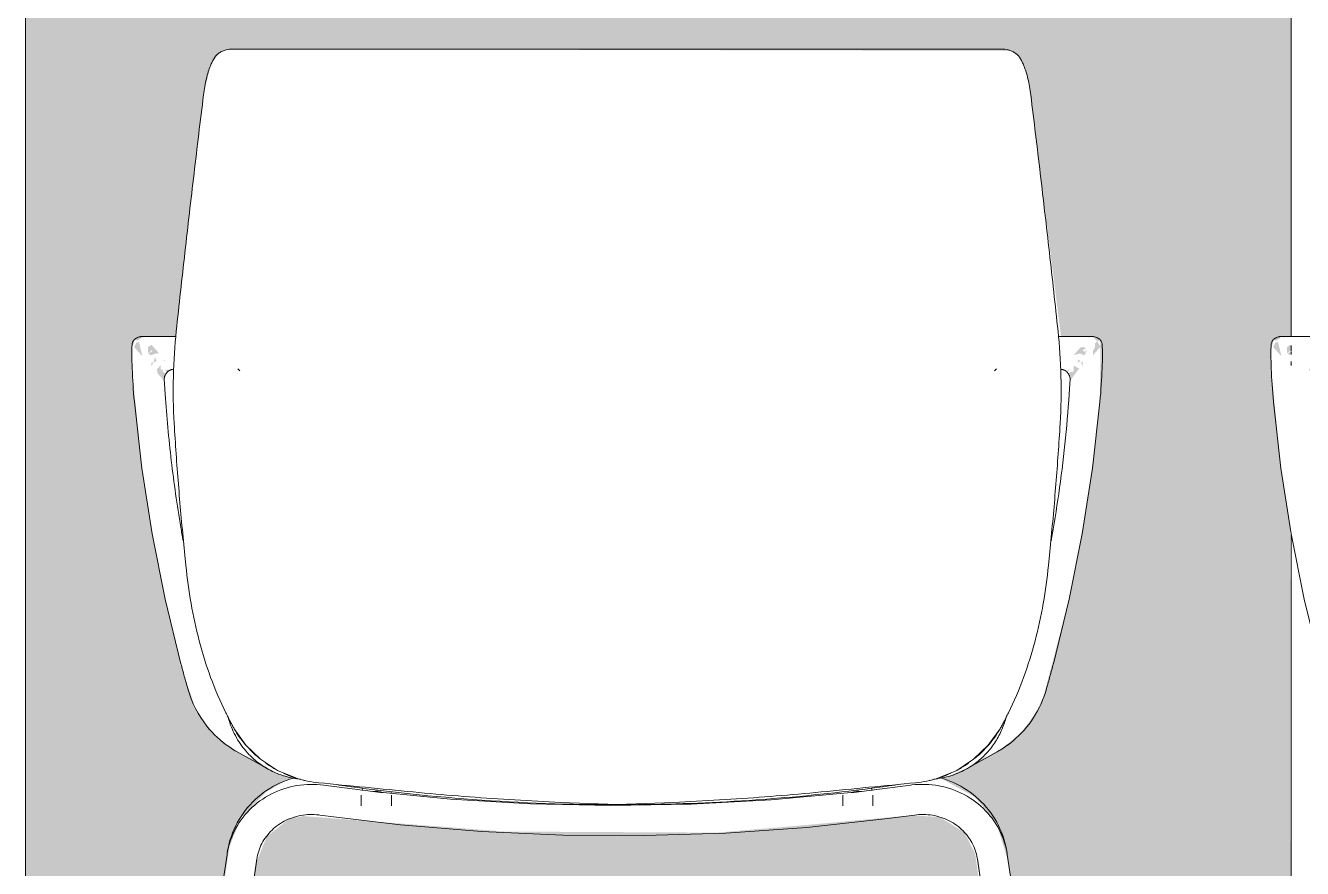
# Model space of a CAD drawing. Header units: millimetres. Extents: x -12186 to 152825, y -4386 to 9463.
# Drawn here: x 134246 to 135053, y 374 to 907 of the extents above; entities that cross this region are included whole.
import ezdxf

# ---------------------------------------------------------------- set-up
doc = ezdxf.new("R2010")
doc.units = ezdxf.units.MM
for name, color, linetype, lineweight in [('A-GLAZ-CURT', 52, 'Continuous', 5), ('A-GLAZ-CWMG', 51, 'Continuous', 5), ('I-FURN', 30, 'Continuous', 5)]:
    doc.layers.add(name, color=color, linetype=linetype, lineweight=lineweight)

# ---------------------------------------------------------------- blocks, each defined once
blk = doc.blocks.new('Coalesse_Bindu_LowBackGuestChair - FABRIC-V503-Section 4')
at = {"layer": 'I-FURN'}
for p, q in [((-25099.36, 710.42), (-25120.38, 710.42)), ((-24520.45, 710.42), (-24541.84, 710.42)), ((-25041.42, 437.08), (-25060.79, 447.93)), ((-24580.42, 447.93), (-24599.79, 437.08)), ((-24632.62, 407.98), (-24631.22, 408.15)), ((-25041.51, 395.51), (-25040.64, 396.53))]:
    blk.add_line(p, q, dxfattribs=at)
at = {"layer": 'I-FURN', "flags": 128}
for points in [[(-25025.35, 431.32), (-25027.58, 430.64), (-25029.78, 429.87), (-25031.94, 429.02), (-25034.07, 428.09), (-25036.16, 427.06), (-25038.21, 425.96), (-25040.21, 424.78), (-25042.16, 423.52), (-25044.07, 422.18), (-25045.91, 420.77), (-25047.7, 419.28), (-25049.42, 417.73), (-25051.09, 416.11), (-25052.68, 414.42), (-25054.21, 412.67), (-25055.66, 410.87), (-25057.05, 409), (-25058.35, 407.08), (-25059.58, 405.12), (-25060.72, 403.1), (-25061.79, 401.04), (-25062.77, 398.94), (-25063.66, 396.8), (-25064.47, 394.63), (-25065.19, 392.43), (-25065.82, 390.2), (-25066.35, 387.95), (-25066.8, 385.67), (-25067.09, 383.82)], [(-24574.11, 383.82), (-24574.48, 386.11), (-24574.95, 388.38), (-24575.5, 390.62), (-24576.15, 392.85), (-24576.88, 395.05), (-24577.71, 397.21), (-24578.62, 399.34), (-24579.61, 401.44), (-24580.69, 403.49), (-24581.85, 405.49), (-24583.1, 407.45), (-24584.42, 409.36), (-24585.81, 411.21), (-24587.28, 413.01), (-24588.82, 414.75), (-24590.43, 416.42), (-24592.1, 418.03), (-24593.84, 419.57), (-24595.64, 421.04), (-24597.5, 422.44), (-24599.41, 423.76), (-24601.37, 425.01), (-24603.38, 426.18), (-24605.44, 427.27), (-24607.54, 428.27), (-24609.67, 429.19), (-24611.84, 430.03), (-24614.05, 430.78), (-24616.22, 431.42)], [(-25027.23, 405.81), (-25025.92, 406.29), (-25024.67, 406.7)], [(-25010.61, 408.2), (-25009.21, 408.06), (-25008.58, 407.98)], [(-25008.58, 407.98), (-24957.53, 401.81), (-24906.26, 397.59), (-24854.86, 395.32), (-24803.4, 394.99), (-24751.96, 396.62), (-24700.64, 400.2), (-24649.51, 405.72), (-24632.62, 407.98)], [(-24615.88, 406.49), (-24614.55, 406.03), (-24613.25, 405.52)], [(-25061.6, 399.64), (-25062.56, 397.78), (-25063.45, 395.88), (-25064.26, 393.95), (-25064.98, 391.99), (-25065.63, 390), (-25066.19, 387.98), (-25066.66, 385.95), (-25067.05, 383.9)], [(-24574.01, 382.98), (-24574.36, 385.04), (-24574.8, 387.08), (-24575.32, 389.1), (-24575.92, 391.11), (-24576.61, 393.08), (-24577.38, 395.03), (-24578.24, 396.94), (-24579.17, 398.82)]]:
    blk.add_lwpolyline(points, dxfattribs=at)
at = {"layer": 'I-FURN'}
for points in [[(-25075.53, 885.95), (-25075.91, 885.32), (-25076.65, 883.95), (-25077.34, 882.41), (-25077.68, 881.6)], [(-24563.52, 881.6), (-24563.86, 882.41), (-24564.55, 883.95), (-24565.3, 885.32), (-24565.68, 885.95)], [(-24521.74, 710.32), (-24521.3, 710.38), (-24520.87, 710.42), (-24520.45, 710.42)], [(-24570.34, 454.89), (-24573.5, 452.24), (-24576.88, 449.91), (-24580.42, 447.93)]]:
    blk.add_open_spline(points, degree=3, dxfattribs=at)
for points, knots in [([(-25120.95, 710.42), (-25121.2, 710.41), (-25121.62, 710.38), (-25122.23, 710.29), (-25122.93, 710.13), (-25123.9, 709.8), (-25124.84, 709.27), (-25125.59, 708.65), (-25126.09, 708.12), (-25126.53, 707.51), (-25127, 706.59), (-25127.17, 705.79), (-25127.22, 705.21)], [-0.8571429, -0.8571429, -0.8571429, -0.8571429, -0.7857143, -0.7321429, -0.6785714, -0.5714286, -0.4285714, -0.3571429, -0.2857143, -0.2142857, -0.1428571, 0, 0, 0, 0]), ([(-24520.25, 710.42), (-24519.76, 710.4), (-24518.79, 710.29), (-24517.41, 709.86), (-24516.36, 709.27), (-24515.61, 708.65), (-24515.11, 708.12), (-24514.68, 707.51), (-24514.21, 706.59), (-24514.04, 705.79), (-24513.98, 705.21)], [0.1428571, 0.1428571, 0.1428571, 0.1428571, 0.2857143, 0.4285714, 0.5714286, 0.6428571, 0.7142857, 0.7857143, 0.8571429, 1, 1, 1, 1]), ([(-25102.78, 689.39), (-25102.66, 689.43), (-25102.41, 689.5), (-25101.88, 689.62), (-25101.45, 689.68), (-25101.15, 689.71)], [-0.1428571, -0.1428571, -0.1428571, -0.1428571, -0.1071429, -0.0714286, 0, 0, 0, 0]), ([(-24538.38, 689.38), (-24538.42, 689.39), (-24538.56, 689.44), (-24538.89, 689.53), (-24539.39, 689.63), (-24539.83, 689.69), (-24540.06, 689.71)], [0.8526786, 0.8526786, 0.8526786, 0.8526786, 0.8660714, 0.8928571, 0.9464286, 1, 1, 1, 1]), ([(-25060.78, 447.93), (-25062.47, 448.87), (-25065.94, 451.02), (-25069.21, 453.5), (-25070.87, 454.89)], [-0.7910146, -0.7910146, -0.7910146, -0.7910146, -0.7, -0.6, -0.6, -0.6, -0.6]), ([(-25034.65, 433.91), (-25034.95, 434.02), (-25036.56, 434.66), (-25039.91, 436.17), (-25042.81, 437.85), (-25044.42, 438.9)], [-0.7917461, -0.7917461, -0.7917461, -0.7917461, -0.775, -0.7, -0.6, -0.6, -0.6, -0.6]), ([(-24605.95, 434.14), (-24604.53, 434.71), (-24601.38, 436.13), (-24598.37, 437.86), (-24596.76, 438.91)], [0.2191069, 0.2191069, 0.2191069, 0.2191069, 0.3, 0.4, 0.4, 0.4, 0.4])]:
    blk.add_open_spline(points, degree=3, knots=knots, dxfattribs=at)
blk = doc.blocks.new('Coalesse_Bindu_LowBackGuestChair - FABRIC-V504-Section 4')
at = {"layer": 'I-FURN'}
for p, q in [((-24379.36, 710.42), (-24400.76, 710.42)), ((-23800.45, 710.42), (-23821.84, 710.42)), ((-24321.42, 437.08), (-24340.79, 447.93)), ((-23860.42, 447.93), (-23879.79, 437.08)), ((-23912.62, 407.98), (-23911.22, 408.15)), ((-24321.51, 395.51), (-24320.64, 396.53))]:
    blk.add_line(p, q, dxfattribs=at)
at = {"layer": 'I-FURN', "flags": 128}
for points in [[(-24305.35, 431.32), (-24307.58, 430.64), (-24309.78, 429.87), (-24311.94, 429.02), (-24314.07, 428.09), (-24316.16, 427.06), (-24318.21, 425.96), (-24320.21, 424.78), (-24322.16, 423.52), (-24324.07, 422.18), (-24325.91, 420.77), (-24327.7, 419.28), (-24329.42, 417.73), (-24331.09, 416.11), (-24332.68, 414.42), (-24334.21, 412.67), (-24335.66, 410.87), (-24337.05, 409), (-24338.35, 407.08), (-24339.58, 405.12), (-24340.72, 403.1), (-24341.79, 401.04), (-24342.77, 398.94), (-24343.66, 396.8), (-24344.47, 394.63), (-24345.19, 392.43), (-24345.82, 390.2), (-24346.35, 387.95), (-24346.8, 385.67), (-24347.09, 383.82)], [(-23854.11, 383.82), (-23854.48, 386.11), (-23854.95, 388.38), (-23855.5, 390.62), (-23856.15, 392.85), (-23856.88, 395.05), (-23857.71, 397.21), (-23858.62, 399.34), (-23859.61, 401.44), (-23860.69, 403.49), (-23861.85, 405.49), (-23863.1, 407.45), (-23864.42, 409.36), (-23865.81, 411.21), (-23867.28, 413.01), (-23868.82, 414.75), (-23870.43, 416.42), (-23872.1, 418.03), (-23873.84, 419.57), (-23875.64, 421.04), (-23877.5, 422.44), (-23879.41, 423.76), (-23881.37, 425.01), (-23883.38, 426.18), (-23885.44, 427.27), (-23887.54, 428.27), (-23889.67, 429.19), (-23891.84, 430.03), (-23894.05, 430.78), (-23896.22, 431.42)], [(-24307.23, 405.81), (-24305.92, 406.29), (-24304.67, 406.7)], [(-24290.61, 408.2), (-24289.21, 408.06), (-24288.58, 407.98)], [(-24288.58, 407.98), (-24237.53, 401.81), (-24186.26, 397.59), (-24134.86, 395.32), (-24083.4, 394.99), (-24031.96, 396.62), (-23980.64, 400.2), (-23929.51, 405.72), (-23912.62, 407.98)], [(-23895.88, 406.49), (-23894.55, 406.03), (-23893.25, 405.52)], [(-24341.6, 399.64), (-24342.56, 397.78), (-24343.45, 395.88), (-24344.26, 393.95), (-24344.98, 391.99), (-24345.63, 390), (-24346.19, 387.98), (-24346.66, 385.95), (-24347.05, 383.9)], [(-23854.01, 382.98), (-23854.36, 385.04), (-23854.8, 387.08), (-23855.32, 389.1), (-23855.92, 391.11), (-23856.61, 393.08), (-23857.38, 395.03), (-23858.24, 396.94), (-23859.17, 398.82)]]:
    blk.add_lwpolyline(points, dxfattribs=at)
at = {"layer": 'I-FURN'}
for points in [[(-24355.53, 885.95), (-24355.91, 885.32), (-24356.65, 883.95), (-24357.34, 882.41), (-24357.68, 881.6)], [(-23843.52, 881.6), (-23843.86, 882.41), (-23844.55, 883.95), (-23845.3, 885.32), (-23845.68, 885.95)], [(-24399.47, 710.32), (-24399.9, 710.38), (-24400.33, 710.42), (-24400.76, 710.42)], [(-23801.74, 710.32), (-23801.3, 710.38), (-23800.87, 710.42), (-23800.45, 710.42)], [(-24348.87, 453.28), (-24349.55, 453.8), (-24350.21, 454.34), (-24350.87, 454.89)], [(-23850.34, 454.89), (-23853.5, 452.24), (-23856.88, 449.91), (-23860.42, 447.93)], [(-23886.97, 433.75), (-23885.2, 434.41), (-23881.7, 435.94), (-23878.37, 437.86), (-23876.76, 438.91)]]:
    blk.add_open_spline(points, degree=3, dxfattribs=at)
for points, knots in [([(-24400.95, 710.42), (-24401.2, 710.41), (-24401.62, 710.38), (-24402.23, 710.29), (-24402.93, 710.13), (-24403.9, 709.8), (-24404.84, 709.27), (-24405.59, 708.65), (-24406.09, 708.12), (-24406.53, 707.51), (-24407, 706.59), (-24407.17, 705.79), (-24407.22, 705.21)], [-0.8571429, -0.8571429, -0.8571429, -0.8571429, -0.7857143, -0.7321429, -0.6785714, -0.5714286, -0.4285714, -0.3571429, -0.2857143, -0.2142857, -0.1428571, 0, 0, 0, 0]), ([(-23800.25, 710.42), (-23799.76, 710.4), (-23798.79, 710.29), (-23797.41, 709.86), (-23796.36, 709.27), (-23795.61, 708.65), (-23795.11, 708.12), (-23794.68, 707.51), (-23794.21, 706.59), (-23794.04, 705.79), (-23793.98, 705.21)], [0.1428571, 0.1428571, 0.1428571, 0.1428571, 0.2857143, 0.4285714, 0.5714286, 0.6428571, 0.7142857, 0.7857143, 0.8571429, 1, 1, 1, 1]), ([(-24382.78, 689.39), (-24382.66, 689.43), (-24382.41, 689.5), (-24381.88, 689.62), (-24381.45, 689.68), (-24381.15, 689.71)], [-0.1428571, -0.1428571, -0.1428571, -0.1428571, -0.1071429, -0.0714286, 0, 0, 0, 0]), ([(-23818.38, 689.38), (-23818.42, 689.39), (-23818.56, 689.44), (-23818.89, 689.53), (-23819.39, 689.63), (-23819.83, 689.69), (-23820.06, 689.71)], [0.8526786, 0.8526786, 0.8526786, 0.8526786, 0.8660714, 0.8928571, 0.9464286, 1, 1, 1, 1]), ([(-24340.78, 447.93), (-24342.47, 448.87), (-24344.92, 450.39), (-24347.27, 452.07), (-24348.02, 452.63)], [-0.7910146, -0.7910146, -0.7910146, -0.7910146, -0.7, -0.6562154, -0.6562154, -0.6562154, -0.6562154]), ([(-24314.22, 433.74), (-24314.66, 433.91), (-24316.42, 434.59), (-24319.91, 436.17), (-24322.81, 437.85), (-24324.42, 438.9)], [-0.8, -0.8, -0.8, -0.8, -0.775, -0.7, -0.6, -0.6, -0.6, -0.6])]:
    blk.add_open_spline(points, degree=3, knots=knots, dxfattribs=at)
blk = doc.blocks.new('Coalesse_Bindu_LowBackGuestChair - FABRIC-V513-Section 4')
at = {"layer": 'I-FURN'}
for p, q in [((-25062.78, 892.14), (-25047.26, 892.14)), ((-25004.94, 892.14), (-25047.26, 892.14)), ((-25004.94, 892.14), (-24885.68, 892.14)), ((-24755.52, 892.14), (-24885.68, 892.14)), ((-24755.52, 892.14), (-24636.27, 892.14)), ((-24593.95, 892.14), (-24636.27, 892.14)), ((-24593.95, 892.14), (-24578.43, 892.14)), ((-25099.36, 710.42), (-25120.76, 710.42)), ((-24520.45, 710.42), (-24541.84, 710.42)), ((-25060.35, 689.93), (-25059.21, 688.65)), ((-24582, 688.65), (-24580.86, 689.93)), ((-25041.42, 437.08), (-25060.79, 447.93)), ((-24580.42, 447.93), (-24599.79, 437.08)), ((-25024.32, 431.53), (-25025.95, 432.09)), ((-25020.75, 430.56), (-25023.17, 430.92)), ((-25017.72, 429.72), (-25019.63, 430.17)), ((-24621.58, 430.17), (-24623.48, 429.72)), ((-24618.03, 430.92), (-24620.45, 430.56)), ((-24615.25, 432.09), (-24616.89, 431.53)), ((-24975.05, 422.88), (-25005.94, 426.84)), ((-24982.31, 420.56), (-24982.31, 413.81)), ((-24963.26, 413.79), (-24963.26, 420.56)), ((-24677.95, 420.56), (-24677.95, 413.79)), ((-24635.26, 426.84), (-24666.16, 422.88)), ((-24658.9, 413.81), (-24658.9, 420.56)), ((-25067.19, 382.98), (-25119.51, 30)), ((-25100.26, 30), (-25048.35, 380.18)), ((-25098.16, 30), (-25048.35, 380.32)), ((-24592.85, 380.32), (-24543.04, 30)), ((-24592.85, 380.18), (-24540.95, 30)), ((-24521.69, 30), (-24574.01, 382.98))]:
    blk.add_line(p, q, dxfattribs=at)
at = {"layer": 'I-FURN', "flags": 128}
for points in [[(-25125.76, 669.07), (-25121.05, 627.28), (-25114.56, 585.72), (-25106.31, 544.48), (-25096.33, 503.62)], [(-24544.88, 503.62), (-24534.89, 544.48), (-24526.65, 585.72), (-24520.15, 627.28), (-24515.44, 669.07)], [(-25094.53, 578.92), (-25093.88, 572.28), (-25093.22, 565.65)], [(-24547.98, 565.65), (-24547.33, 572.28), (-24546.67, 578.92)], [(-25062.72, 462.47), (-25055.22, 452.06), (-25045.95, 443.2), (-25035.22, 436.17), (-25023.38, 431.23)], [(-24617.83, 431.23), (-24605.99, 436.17), (-24595.25, 443.2), (-24585.98, 452.06), (-24578.49, 462.47)], [(-25025.35, 431.32), (-25027.58, 430.64), (-25029.78, 429.87), (-25031.94, 429.02), (-25034.07, 428.09), (-25036.16, 427.06), (-25038.21, 425.96), (-25040.21, 424.78), (-25042.16, 423.52), (-25044.07, 422.18), (-25045.91, 420.77), (-25047.7, 419.28), (-25049.42, 417.73), (-25051.09, 416.11), (-25052.68, 414.42), (-25054.21, 412.67), (-25055.66, 410.87), (-25057.05, 409), (-25058.35, 407.08), (-25059.58, 405.12), (-25060.72, 403.1), (-25061.79, 401.04), (-25062.77, 398.94), (-25063.66, 396.8), (-25064.47, 394.63), (-25065.19, 392.43), (-25065.82, 390.2), (-25066.35, 387.95), (-25066.8, 385.67), (-25067.09, 383.82)], [(-24574.11, 383.82), (-24574.48, 386.11), (-24574.95, 388.38), (-24575.5, 390.62), (-24576.15, 392.85), (-24576.88, 395.05), (-24577.71, 397.21), (-24578.62, 399.34), (-24579.61, 401.44), (-24580.69, 403.49), (-24581.85, 405.49), (-24583.1, 407.45), (-24584.42, 409.36), (-24585.81, 411.21), (-24587.28, 413.01), (-24588.82, 414.75), (-24590.43, 416.42), (-24592.1, 418.03), (-24593.84, 419.57), (-24595.64, 421.04), (-24597.5, 422.44), (-24599.41, 423.76), (-24601.37, 425.01), (-24603.38, 426.18), (-24605.44, 427.27), (-24607.54, 428.27), (-24609.67, 429.19), (-24611.84, 430.03), (-24614.05, 430.78), (-24616.22, 431.42)], [(-25005.94, 426.84), (-25008.06, 427.1), (-25010.19, 427.27), (-25012.33, 427.37), (-25014.47, 427.38), (-25016.61, 427.31), (-25018.74, 427.17), (-25020.87, 426.94), (-25022.98, 426.63), (-25025.08, 426.24), (-25027.17, 425.77), (-25029.23, 425.22), (-25031.27, 424.59), (-25033.29, 423.89), (-25035.27, 423.11), (-25037.22, 422.25), (-25039.13, 421.32), (-25041.01, 420.32), (-25042.84, 419.24), (-25044.63, 418.1), (-25046.37, 416.89), (-25048.06, 415.61), (-25049.7, 414.27), (-25051.28, 412.86), (-25052.8, 411.4), (-25054.26, 409.87), (-25055.65, 408.29), (-25056.98, 406.66), (-25058.24, 404.98), (-25059.44, 403.24), (-25060.55, 401.46), (-25061.6, 399.64), (-25062.56, 397.78), (-25063.45, 395.88), (-25064.26, 393.95), (-25064.98, 391.99), (-25065.63, 390), (-25066.19, 387.98), (-25066.66, 385.95), (-25067.05, 383.9), (-25067.19, 382.98)], [(-24672.68, 422.14), (-24723.18, 417.49), (-24773.83, 414.75), (-24824.57, 413.94), (-24875.29, 415.05), (-24925.93, 418.09), (-24968.53, 422.14)], [(-24574.01, 382.98), (-24574.36, 385.04), (-24574.8, 387.08), (-24575.32, 389.1), (-24575.92, 391.11), (-24576.61, 393.08), (-24577.38, 395.03), (-24578.24, 396.94), (-24579.17, 398.82), (-24580.18, 400.66), (-24581.26, 402.46), (-24582.42, 404.21), (-24583.65, 405.92), (-24584.95, 407.57), (-24586.32, 409.18), (-24587.75, 410.73), (-24589.24, 412.22), (-24590.8, 413.65), (-24592.41, 415.02), (-24594.08, 416.33), (-24595.79, 417.57), (-24597.56, 418.74), (-24599.38, 419.85), (-24601.23, 420.88), (-24603.13, 421.85), (-24605.06, 422.73), (-24607.03, 423.55), (-24609.03, 424.29), (-24611.06, 424.95), (-24613.12, 425.53), (-24615.19, 426.04), (-24617.28, 426.46), (-24619.39, 426.81), (-24621.52, 427.07), (-24623.65, 427.26), (-24625.78, 427.36), (-24627.92, 427.38), (-24630.06, 427.33), (-24632.19, 427.19), (-24634.32, 426.97), (-24635.26, 426.84)], [(-24892.38, 417.92), (-24856.51, 415.92), (-24820.6, 414.62)], [(-24820.6, 414.62), (-24784.7, 415.92), (-24748.83, 417.92)], [(-25048.35, 380.18), (-25048.13, 381.45), (-25047.87, 382.71), (-25047.54, 383.97), (-25047.17, 385.2), (-25046.74, 386.43), (-25046.26, 387.64), (-25045.73, 388.83), (-25045.15, 390), (-25044.52, 391.16), (-25043.84, 392.28), (-25043.11, 393.39), (-25042.33, 394.46), (-25041.51, 395.51), (-25040.64, 396.53), (-25039.73, 397.52), (-25038.77, 398.47), (-25037.78, 399.39), (-25036.74, 400.27), (-25035.67, 401.11), (-25034.56, 401.91), (-25033.41, 402.67), (-25032.24, 403.39), (-25031.03, 404.06), (-25029.79, 404.69), (-25028.52, 405.27), (-25027.23, 405.81), (-25025.92, 406.29), (-25024.59, 406.73), (-25023.23, 407.11), (-25021.86, 407.44), (-25020.48, 407.73), (-25019.09, 407.95), (-25017.68, 408.13), (-25016.27, 408.25), (-25014.86, 408.32), (-25013.44, 408.34), (-25012.03, 408.3), (-25010.61, 408.2), (-25009.21, 408.06), (-25008.58, 407.98)], [(-25008.58, 407.98), (-24957.53, 401.81), (-24906.26, 397.59), (-24854.86, 395.32), (-24803.4, 394.99), (-24751.96, 396.62), (-24700.64, 400.2), (-24649.51, 405.72), (-24632.62, 407.98)], [(-24632.62, 407.98), (-24631.22, 408.15), (-24629.81, 408.26), (-24628.39, 408.32), (-24626.98, 408.33), (-24625.56, 408.29), (-24624.15, 408.19), (-24622.74, 408.04), (-24621.34, 407.83), (-24619.95, 407.58), (-24618.58, 407.27), (-24617.22, 406.9), (-24615.88, 406.49), (-24614.55, 406.03), (-24613.25, 405.52), (-24611.97, 404.96), (-24610.72, 404.35), (-24609.5, 403.7), (-24608.31, 403), (-24607.15, 402.26), (-24606.02, 401.47), (-24604.94, 400.65), (-24603.88, 399.78), (-24602.87, 398.88), (-24601.9, 397.95), (-24600.97, 396.97), (-24600.08, 395.97), (-24599.23, 394.93), (-24598.44, 393.87), (-24597.69, 392.78), (-24596.98, 391.66), (-24596.33, 390.52), (-24595.73, 389.36), (-24595.17, 388.17), (-24594.67, 386.97), (-24594.22, 385.75), (-24593.82, 384.52), (-24593.48, 383.27), (-24593.18, 382.02), (-24592.94, 380.75), (-24592.85, 380.18)]]:
    blk.add_lwpolyline(points, dxfattribs=at)
at = {"layer": 'I-FURN'}
for centre, major_axis, ratio, start_param, end_param in [((-24722.69, 1639.09), (1017.81, 785.58), 0.923159, 3.869543, 3.881985), ((-24972.78, 413.6), (9.53, 0), 0.999808, 1.110694, 1.808306), ((-24775.07, 2182.38), (1771.18, 0), 0.999808, 4.599261, 4.602892), ((-24668.42, 413.6), (9.53, 0), 0.999808, 1.333287, 2.030898), ((-24866.13, 2182.38), (1771.18, 0), 0.999808, 4.821886, 4.825517), ((-24918.51, 1639.09), (-1017.81, 785.58), 0.923159, 2.401201, 2.413643)]:
    blk.add_ellipse(centre, major_axis=major_axis, ratio=ratio, start_param=start_param, end_param=end_param, dxfattribs=at)
for points, knots in [([(-25062.78, 892.14), (-25064.82, 892.14), (-25067.6, 891.82), (-25070.63, 890.66), (-25073.24, 889.04), (-25074.75, 887.32), (-25075.53, 885.95)], [-1, -1, -1, -1, -0.666667, -0.5, -0.333333, 0, 0, 0, 0]), ([(-24565.68, 885.95), (-24566.45, 887.32), (-24567.97, 889.04), (-24570.57, 890.66), (-24573.6, 891.82), (-24576.39, 892.14), (-24578.43, 892.14)], [-1, -1, -1, -1, -0.666667, -0.5, -0.333333, 0, 0, 0, 0]), ([(-25120.95, 710.42), (-25121.2, 710.41), (-25121.62, 710.38), (-25122.23, 710.29), (-25122.93, 710.13), (-25123.9, 709.8), (-25124.84, 709.27), (-25125.59, 708.65), (-25126.09, 708.12), (-25126.53, 707.51), (-25127, 706.59), (-25127.17, 705.79), (-25127.22, 705.21)], [-0.8571429, -0.8571429, -0.8571429, -0.8571429, -0.7857143, -0.7321429, -0.6785714, -0.5714286, -0.4285714, -0.3571429, -0.2857143, -0.2142857, -0.1428571, 0, 0, 0, 0]), ([(-24520.25, 710.42), (-24519.76, 710.4), (-24518.79, 710.29), (-24517.41, 709.86), (-24516.36, 709.27), (-24515.61, 708.65), (-24515.11, 708.12), (-24514.68, 707.51), (-24514.21, 706.59), (-24514.04, 705.79), (-24513.98, 705.21)], [0.1428571, 0.1428571, 0.1428571, 0.1428571, 0.2857143, 0.4285714, 0.5714286, 0.6428571, 0.7142857, 0.7857143, 0.8571429, 1, 1, 1, 1]), ([(-25106.9, 682.39), (-25106.92, 682.84), (-25106.92, 683.47), (-25106.83, 684.25), (-25106.71, 684.81), (-25106.57, 685.26), (-25106.45, 685.6), (-25106.26, 686.1), (-25105.85, 686.9), (-25105.24, 687.7), (-25104.68, 688.25), (-25104.34, 688.54), (-25104.11, 688.7), (-25103.91, 688.83), (-25103.72, 688.95), (-25103.46, 689.1), (-25103.14, 689.26), (-25102.79, 689.4), (-25102.41, 689.5), (-25101.88, 689.62), (-25101.45, 689.68), (-25101.15, 689.71)], [-1, -1, -1, -1, -0.892857, -0.839286, -0.785714, -0.732143, -0.705357, -0.678571, -0.571429, -0.428571, -0.357143, -0.321429, -0.285714, -0.267857, -0.25, -0.214286, -0.178571, -0.142857, -0.107143, -0.071429, 0, 0, 0, 0]), ([(-24534.31, 682.39), (-24534.27, 682.98), (-24534.29, 683.81), (-24534.49, 684.82), (-24534.71, 685.52), (-24534.98, 686.18), (-24535.32, 686.79), (-24535.69, 687.35), (-24536.19, 687.95), (-24536.66, 688.39), (-24537.04, 688.66), (-24537.18, 688.76), (-24537.4, 688.9), (-24537.74, 689.11), (-24538.11, 689.28), (-24538.38, 689.38), (-24538.56, 689.44), (-24538.89, 689.53), (-24539.39, 689.63), (-24539.83, 689.69), (-24540.06, 689.71)], [0, 0, 0, 0, 0.142857, 0.214286, 0.285714, 0.357143, 0.428571, 0.5, 0.571429, 0.678571, 0.705357, 0.71875, 0.732143, 0.785714, 0.839286, 0.852679, 0.866071, 0.892857, 0.946429, 1, 1, 1, 1]), ([(-25094.93, 581.32), (-25095.45, 584.22), (-25098.39, 601.06), (-25102.78, 631.94), (-25105.36, 659.94), (-25106.28, 673.96)], [-0.4416861, -0.4416861, -0.4416861, -0.4416861, -0.4, -0.2, 0, 0, 0, 0]), ([(-24546.28, 581.32), (-24544.51, 591.19), (-24539.53, 622), (-24536.3, 652.93), (-24534.92, 673.96)], [0.5583139, 0.5583139, 0.5583139, 0.5583139, 0.7, 1, 1, 1, 1]), ([(-25060.28, 447.65), (-25062.14, 448.67), (-25069.42, 453.13), (-25082.3, 465.01), (-25089.59, 479.14), (-25092.01, 487.83)], [-0.8, -0.8, -0.8, -0.8, -0.7, -0.4, 0, 0, 0, 0]), ([(-24549.2, 487.83), (-24551.01, 481.31), (-24556.59, 468.97), (-24568.32, 455.74), (-24577.2, 449.69), (-24580.92, 447.65)], [-1, -1, -1, -1, -0.7, -0.4, -0.2, -0.2, -0.2, -0.2]), ([(-25023.28, 430.99), (-25026.11, 431.38), (-25030.25, 432.3), (-25035.54, 434.2), (-25040.78, 436.57), (-25046.9, 440.34), (-25052.79, 445.47), (-25057.25, 450.67), (-25061.71, 457.18), (-25064.15, 462.5), (-25065.43, 466.29)], [-1, -1, -1, -1, -0.85, -0.775, -0.7, -0.55, -0.4, -0.3, -0.2, 0, 0, 0, 0]), ([(-24617.92, 430.99), (-24614.14, 431.51), (-24608.7, 432.88), (-24601.7, 435.94), (-24597.12, 438.58), (-24593.22, 441.39), (-24589.86, 444.24), (-24586.81, 447.32), (-24583.97, 450.72), (-24581.41, 454.35), (-24578.47, 459.38), (-24576.73, 463.45), (-24575.77, 466.29)], [0, 0, 0, 0, 0.2, 0.3, 0.4, 0.475, 0.55, 0.625, 0.7, 0.775, 0.85, 1, 1, 1, 1]), ([(-24656.37, 425.34), (-24679.87, 422.19), (-24727.96, 417.18), (-24808.15, 413.62), (-24895, 415.55), (-24955.44, 421.4), (-24984.83, 425.34)], [0, 0, 0, 0, 0.222222, 0.444444, 0.722222, 1, 1, 1, 1]), ([(-24981.83, 423.54), (-24981.74, 423.82), (-24981.56, 424.3), (-24981.34, 424.75), (-24981.25, 424.94)], [-0.8084986, -0.8084986, -0.8084986, -0.8084986, -0.75, -0.7083333, -0.7083333, -0.7083333, -0.7083333]), ([(-24659.96, 424.94), (-24659.86, 424.75), (-24659.65, 424.3), (-24659.47, 423.82), (-24659.37, 423.54)], [-0.2916667, -0.2916667, -0.2916667, -0.2916667, -0.25, -0.1915014, -0.1915014, -0.1915014, -0.1915014])]:
    blk.add_open_spline(points, degree=3, knots=knots, dxfattribs=at)
for points in [[(-25077.68, 881.6), (-25078.67, 879.17), (-25080.42, 873.57), (-25081.61, 866.79), (-25082.04, 863.2)], [(-25075.53, 885.95), (-25075.91, 885.32), (-25076.65, 883.95), (-25077.34, 882.41), (-25077.68, 881.6)], [(-24563.52, 881.6), (-24563.86, 882.41), (-24564.55, 883.95), (-24565.3, 885.32), (-24565.68, 885.95)], [(-24559.16, 863.2), (-24559.59, 866.79), (-24560.79, 873.57), (-24562.54, 879.17), (-24563.52, 881.6)], [(-25082.04, 863.2), (-25084.1, 846.59), (-25088.12, 813.39), (-25093.87, 763.58), (-25097.51, 730.37), (-25099.29, 713.77)], [(-24541.92, 713.77), (-24543.69, 730.37), (-24547.34, 763.58), (-24553.08, 813.39), (-24557.1, 846.59), (-24559.16, 863.2)], [(-25099.29, 713.77), (-25100.24, 704.8), (-25101.49, 685.47), (-25101.21, 665.28), (-25100.63, 655.48)], [(-24540.57, 655.48), (-24540, 665.28), (-24539.71, 685.47), (-24540.96, 704.8), (-24541.92, 713.77)], [(-24521.74, 710.32), (-24521.3, 710.38), (-24520.87, 710.42), (-24520.45, 710.42)], [(-25127.22, 705.21), (-25127.4, 701.68), (-25127.38, 691.2), (-25126.45, 676.53), (-25125.76, 669.07)], [(-24513.98, 705.21), (-24513.8, 701.68), (-24513.83, 691.2), (-24514.76, 676.53), (-24515.44, 669.07)], [(-25106.28, 673.96), (-25106.38, 675.45), (-25106.58, 678.38), (-25106.8, 681.1), (-25106.9, 682.39)], [(-24534.92, 673.96), (-24534.83, 675.45), (-24534.62, 678.38), (-24534.41, 681.1), (-24534.31, 682.39)], [(-25100.63, 655.48), (-25099.86, 642.72), (-25098.07, 617.2), (-25095.79, 591.68), (-25094.53, 578.92)], [(-24546.67, 578.92), (-24545.42, 591.68), (-24543.14, 617.2), (-24541.34, 642.72), (-24540.57, 655.48)], [(-25093.22, 565.65), (-25092.44, 557.65), (-25090.23, 541.74), (-25085.06, 518.05), (-25077.99, 494.76), (-25071.53, 479.86), (-25067.9, 472.54)], [(-24573.3, 472.54), (-24569.68, 479.85), (-24563.23, 494.73), (-24556.15, 518.03), (-24550.97, 541.75), (-24548.76, 557.66), (-24547.98, 565.65)], [(-25092.01, 487.83), (-25092.74, 490.44), (-25094.2, 495.69), (-25095.62, 500.97), (-25096.33, 503.62)], [(-24544.88, 503.62), (-24545.58, 500.97), (-24547.01, 495.69), (-24548.46, 490.44), (-24549.2, 487.83)], [(-25067.9, 472.54), (-25067.41, 471.61), (-25066.45, 469.74), (-25065.55, 467.85), (-25065.11, 466.9)], [(-25065.43, 466.29), (-25065.82, 467.43), (-25066.2, 468.57), (-25066.57, 469.72)], [(-24576.1, 466.9), (-24575.66, 467.85), (-24574.76, 469.74), (-24573.8, 471.61), (-24573.3, 472.54)], [(-24575.77, 466.29), (-24575.39, 467.43), (-24575.01, 468.57), (-24574.63, 469.72)], [(-25065.11, 466.9), (-25064.68, 466.17), (-25063.86, 464.71), (-25063.09, 463.22), (-25062.72, 462.47)], [(-25055.87, 452.81), (-25058.41, 455.82), (-25060.7, 459.05), (-25062.72, 462.47)], [(-24578.49, 462.47), (-24580.58, 458.92), (-24585.38, 452.2), (-24591.24, 446.48), (-24594.38, 443.9)], [(-24578.49, 462.47), (-24578.12, 463.22), (-24577.35, 464.71), (-24576.52, 466.17), (-24576.1, 466.9)], [(-25046.83, 443.9), (-25049.97, 446.48), (-25052.89, 449.34), (-25055.56, 452.45)], [(-25036.85, 437.06), (-25038.82, 438.18), (-25040.75, 439.4), (-25042.62, 440.71)], [(-24598.58, 440.71), (-24600.45, 439.4), (-24602.38, 438.18), (-24604.36, 437.06)], [(-25025.95, 432.09), (-25027.83, 432.76), (-25029.69, 433.52), (-25031.51, 434.35)], [(-25023.38, 431.23), (-25021.08, 430.51), (-25016.41, 429.31), (-25011.66, 428.6), (-25009.27, 428.37)], [(-25009.27, 428.37), (-24999.54, 427.43), (-24979.85, 425.51), (-24959.7, 423.55), (-24949.51, 422.56)], [(-24691.7, 422.56), (-24681.51, 423.55), (-24661.36, 425.51), (-24641.67, 427.43), (-24631.94, 428.37)], [(-24631.94, 428.37), (-24629.55, 428.6), (-24624.79, 429.31), (-24620.12, 430.51), (-24617.83, 431.23)], [(-24609.69, 434.35), (-24611.52, 433.52), (-24613.37, 432.76), (-24615.25, 432.09)], [(-24963.52, 422.8), (-24963.43, 422.42), (-24963.36, 422.03), (-24963.32, 421.63)], [(-24949.51, 422.56), (-24940.05, 421.65), (-24921.08, 419.95), (-24901.97, 418.54), (-24892.38, 417.92)], [(-24748.83, 417.92), (-24739.24, 418.54), (-24720.13, 419.95), (-24701.15, 421.65), (-24691.7, 422.56)]]:
    blk.add_open_spline(points, degree=3, dxfattribs=at)
blk = doc.blocks.new('Coalesse_Bindu_LowBackGuestChair - FABRIC-V514-Section 4')
at = {"layer": 'I-FURN'}
blk.add_line((-24379.36, 710.42), (-24400.76, 710.42), dxfattribs=at)
at = {"layer": 'I-FURN', "flags": 128}
blk.add_lwpolyline([(-24405.76, 669.07), (-24401.05, 627.28), (-24394.56, 585.72), (-24386.31, 544.48), (-24376.33, 503.62)], dxfattribs=at)
at = {"layer": 'I-FURN'}
blk.add_open_spline([(-24400.95, 710.42), (-24401.2, 710.41), (-24401.62, 710.38), (-24402.23, 710.29), (-24402.93, 710.13), (-24403.9, 709.8), (-24404.84, 709.27), (-24405.59, 708.65), (-24406.09, 708.12), (-24406.53, 707.51), (-24407, 706.59), (-24407.17, 705.79), (-24407.22, 705.21)], degree=3, knots=[-0.8571429, -0.8571429, -0.8571429, -0.8571429, -0.7857143, -0.7321429, -0.6785714, -0.5714286, -0.4285714, -0.3571429, -0.2857143, -0.2142857, -0.1428571, 0, 0, 0, 0], dxfattribs=at)
for points in [[(-24399.47, 710.32), (-24399.9, 710.38), (-24400.33, 710.42), (-24400.76, 710.42)], [(-24407.22, 705.21), (-24407.4, 701.68), (-24407.38, 691.2), (-24406.45, 676.53), (-24405.76, 669.07)]]:
    blk.add_open_spline(points, degree=3, dxfattribs=at)
blk = doc.blocks.new('System Panel - Glazed-1437304-Section 4')
at = {"layer": 'A-GLAZ-CURT'}
h = blk.add_hatch(color=256, dxfattribs=at)
h.paths.add_polyline_path([(-24517.25, 707.62), (-24518.65, 705.79), (-24518.5, 703.61), (-24519.9, 701.31), (-24519.76, 698.72), (-24515.07, 703.99), (-24516.68, 706.68)])
h.paths.add_polyline_path([(-25194.56, 40), (-25118.02, 40), (-25065.55, 388.21), (-25058.36, 406.34), (-25042.26, 422.78), (-25026.27, 431.74), (-25035.22, 434.25), (-25050.98, 443.2), (-25057.75, 446.3), (-25068.84, 453.5), (-25074.26, 458.37), (-25081.3, 466.29), (-25087.13, 475.34), (-25094.63, 497.33), (-25106.31, 544.48), (-25116.02, 595.09), (-25121.58, 631.95), (-25127.15, 690.16), (-25127.22, 705.21), (-25126.12, 705.21), (-25126.08, 708.1), (-25123.44, 708.1), (-25120.38, 710.12), (-25118.38, 710.32), (-25099.58, 710.32), (-25094.34, 758.81), (-25082.04, 863.2), (-25077.68, 881.6), (-25072.54, 889.39), (-25068.17, 891.48), (-25055.5, 892.14), (-24571.95, 891), (-24566.97, 887.44), (-24565.68, 885.95), (-24562.29, 877.63), (-24560.93, 873.28), (-24556.69, 842.76), (-24540.02, 710.32), (-24521.74, 710.32), (-24520.25, 710.42), (-24517.25, 707.62), (-24515.12, 708.1), (-24515.44, 669.07), (-24521.73, 617.2), (-24529.33, 572.28), (-24534.89, 544.48), (-24551.15, 482.82), (-24555.88, 472.54), (-24564.94, 460.42), (-24574.74, 451.88), (-24589.61, 443.01), (-24585.35, 446.31), (-24598.03, 438.27), (-24610.42, 432.88), (-24614.93, 430.62), (-24594.49, 419.41), (-24580.99, 403.42), (-24573.32, 378.22), (-24522.59, 40), (-24398.02, 40), (-24394.56, 63.34), (-24395.23, 590.03), (-24401.58, 631.95), (-24407.15, 690.16), (-24407.22, 705.21), (-24406.12, 705.21), (-24405.93, 708.07), (-24403.44, 708.1), (-24400.76, 710.32), (-24398.38, 710.32), (-24394.56, 710.42), (-24394.56, 2565), (-25194.56, 2565), (-25194.56, 120.91)])
h.paths.add_polyline_path([(-24920.33, 40), (-24544.46, 40), (-24594.32, 383.57), (-24601.27, 397.08), (-24616.72, 406.72), (-24634.56, 407.79), (-24703.7, 401.43), (-24757.72, 396.84), (-24891.76, 397.54), (-25018.97, 407.33), (-25028.18, 405.42), (-25042, 394.43), (-25048.66, 378.15), (-25096.74, 40), (-24948.91, 40)])
h.paths.add_polyline_path([(-24968.62, 422.15), (-24972.83, 423.13), (-24970.64, 422.37), (-24968.75, 422.16)])
h.paths.add_polyline_path([(-25102.78, 689.39), (-25101.68, 690.31), (-25102.67, 689.71)])
h.paths.add_polyline_path([(-25105.07, 687.85), (-25104.41, 689.64), (-25106.28, 689.14), (-25105.37, 688.17)])
h.paths.add_polyline_path([(-25111.55, 690.92), (-25112.61, 690.87), (-25111.59, 690.87)])
h.paths.add_polyline_path([(-25106.9, 682.39), (-25105.69, 687.04), (-25106.85, 687.4), (-25107.52, 688.17), (-25107.94, 689.32), (-25109.17, 689.71), (-25109.2, 692.28), (-25111.45, 689.71), (-25111.25, 687.28), (-25107.07, 682.59)])
h.paths.add_polyline_path([(-24529.46, 693.87), (-24527.7, 694.86), (-24529.25, 695.98), (-24529.36, 694.86)])
h.paths.add_polyline_path([(-24534.07, 690.05), (-24536.9, 688.52), (-24535.93, 688.07), (-24534.19, 689.93)])
h.paths.add_polyline_path([(-24534.31, 682.39), (-24528.47, 690.45), (-24529.46, 690.55), (-24532.07, 692.15), (-24532, 688.17), (-24533.68, 688.17), (-24534.72, 687.5), (-24535.32, 686.78), (-24534.36, 684.05)])
h.paths.add_polyline_path([(-24538.42, 689.39), (-24539.75, 690.05), (-24538.77, 689.41)])
h.paths.add_polyline_path([(-25114.89, 691.36), (-25113.86, 693.87), (-25115.12, 693.83), (-25114.97, 692.32)])
h.paths.add_polyline_path([(-24394.89, 691.36), (-24394.56, 694.59), (-24395.12, 693.83), (-24395.08, 693.4)])
h.paths.add_polyline_path([(-24526.32, 691.36), (-24526.38, 694.86), (-24527.38, 693.83), (-24526.73, 692.32)])
h.paths.add_polyline_path([(-25113.82, 693.83), (-25111.85, 694.91), (-25112.72, 697.44), (-25113.81, 693.87)])
h.paths.add_polyline_path([(-25105.73, 694.86), (-25107.79, 695.61), (-25106.87, 694.88), (-25106.28, 694.87)])
h.paths.add_polyline_path([(-24535.48, 694.86), (-24534.04, 695.98), (-24534.92, 695.48), (-24535.44, 694.91)])
h.paths.add_polyline_path([(-25120.7, 697.89), (-25122.81, 706.91), (-25124.52, 706.68), (-25125.93, 703.75), (-25121.37, 698.64)])
h.paths.add_polyline_path([(-24400.7, 697.89), (-24402.81, 706.91), (-24404.52, 706.68), (-24405.93, 703.75), (-24401.37, 698.64)])
h.paths.add_polyline_path([(-24524.3, 699.89), (-24523.86, 701.72), (-24524.95, 701.31)])
h.paths.add_polyline_path([(-24525.45, 698.51), (-24524.3, 699.89), (-24526.32, 701.76), (-24524.3, 703.1), (-24525.61, 703.78), (-24527.7, 703.61), (-24532.04, 698.72), (-24527.96, 699.71), (-24525.9, 698.72)])
h.paths.add_polyline_path([(-24395.75, 698.51), (-24394.56, 699.94), (-24394.56, 700.95), (-24396.65, 699.67), (-24395.92, 698.72)])
h.paths.add_polyline_path([(-25115.75, 698.51), (-25112.64, 699.53), (-25110.24, 699.94), (-25114.89, 705.17), (-25117.21, 703.82), (-25117.21, 700.35), (-25115.92, 698.72)])
h.paths.add_polyline_path([(-24396.86, 699.94), (-24394.82, 701.72), (-24394.56, 702.72), (-24394.89, 705.17), (-24397.21, 703.82), (-24397.21, 700.35)])
h.paths.add_polyline_path([(-25116.86, 699.94), (-25114.82, 701.72), (-25114.32, 701.06), (-25115.75, 700.43)])
blk = doc.blocks.new('Rectangular Mullion - Rectangular Mullion 1-V556-Section 4')
at = {"layer": 'A-GLAZ-CWMG'}
for p, q in [((-24394.56, 2605), (-24394.56, 710.32)), ((-24394.56, 704.8), (-24394.56, 701.38)), ((-24394.56, 700.95), (-24394.56, 699.06)), ((-24394.56, 694.59), (-24394.56, 692.11)), ((-24394.56, 585.72), (-24394.56, 63.2))]:
    blk.add_line(p, q, dxfattribs=at)
blk = doc.blocks.new('Rectangular Mullion - Rectangular Mullion 1-1437300-Section 4')
at = {"layer": 'A-GLAZ-CWMG'}
blk.add_line((-17643.56, 2605), (-17643.56, 30), dxfattribs=at)

msp = doc.modelspace()

# ---------------------------------------------------------------- block references
at = {"layer": 'A-GLAZ-CURT'}
msp.add_blockref('System Panel - Glazed-1437304-Section 4', (159440.27, 0), dxfattribs=at)
at = {"layer": 'A-GLAZ-CWMG'}
for name, p in [('Rectangular Mullion - Rectangular Mullion 1-1437300-Section 4', (151889.27, 0)), ('Rectangular Mullion - Rectangular Mullion 1-V556-Section 4', (159440.27, 0))]:
    msp.add_blockref(name, p, dxfattribs=at)
at = {"layer": 'I-FURN'}
for name in ['Coalesse_Bindu_LowBackGuestChair - FABRIC-V513-Section 4', 'Coalesse_Bindu_LowBackGuestChair - FABRIC-V514-Section 4', 'Coalesse_Bindu_LowBackGuestChair - FABRIC-V503-Section 4', 'Coalesse_Bindu_LowBackGuestChair - FABRIC-V504-Section 4']:
    msp.add_blockref(name, (159440.27, 0), dxfattribs=at)

doc.saveas('drawing.dxf')
